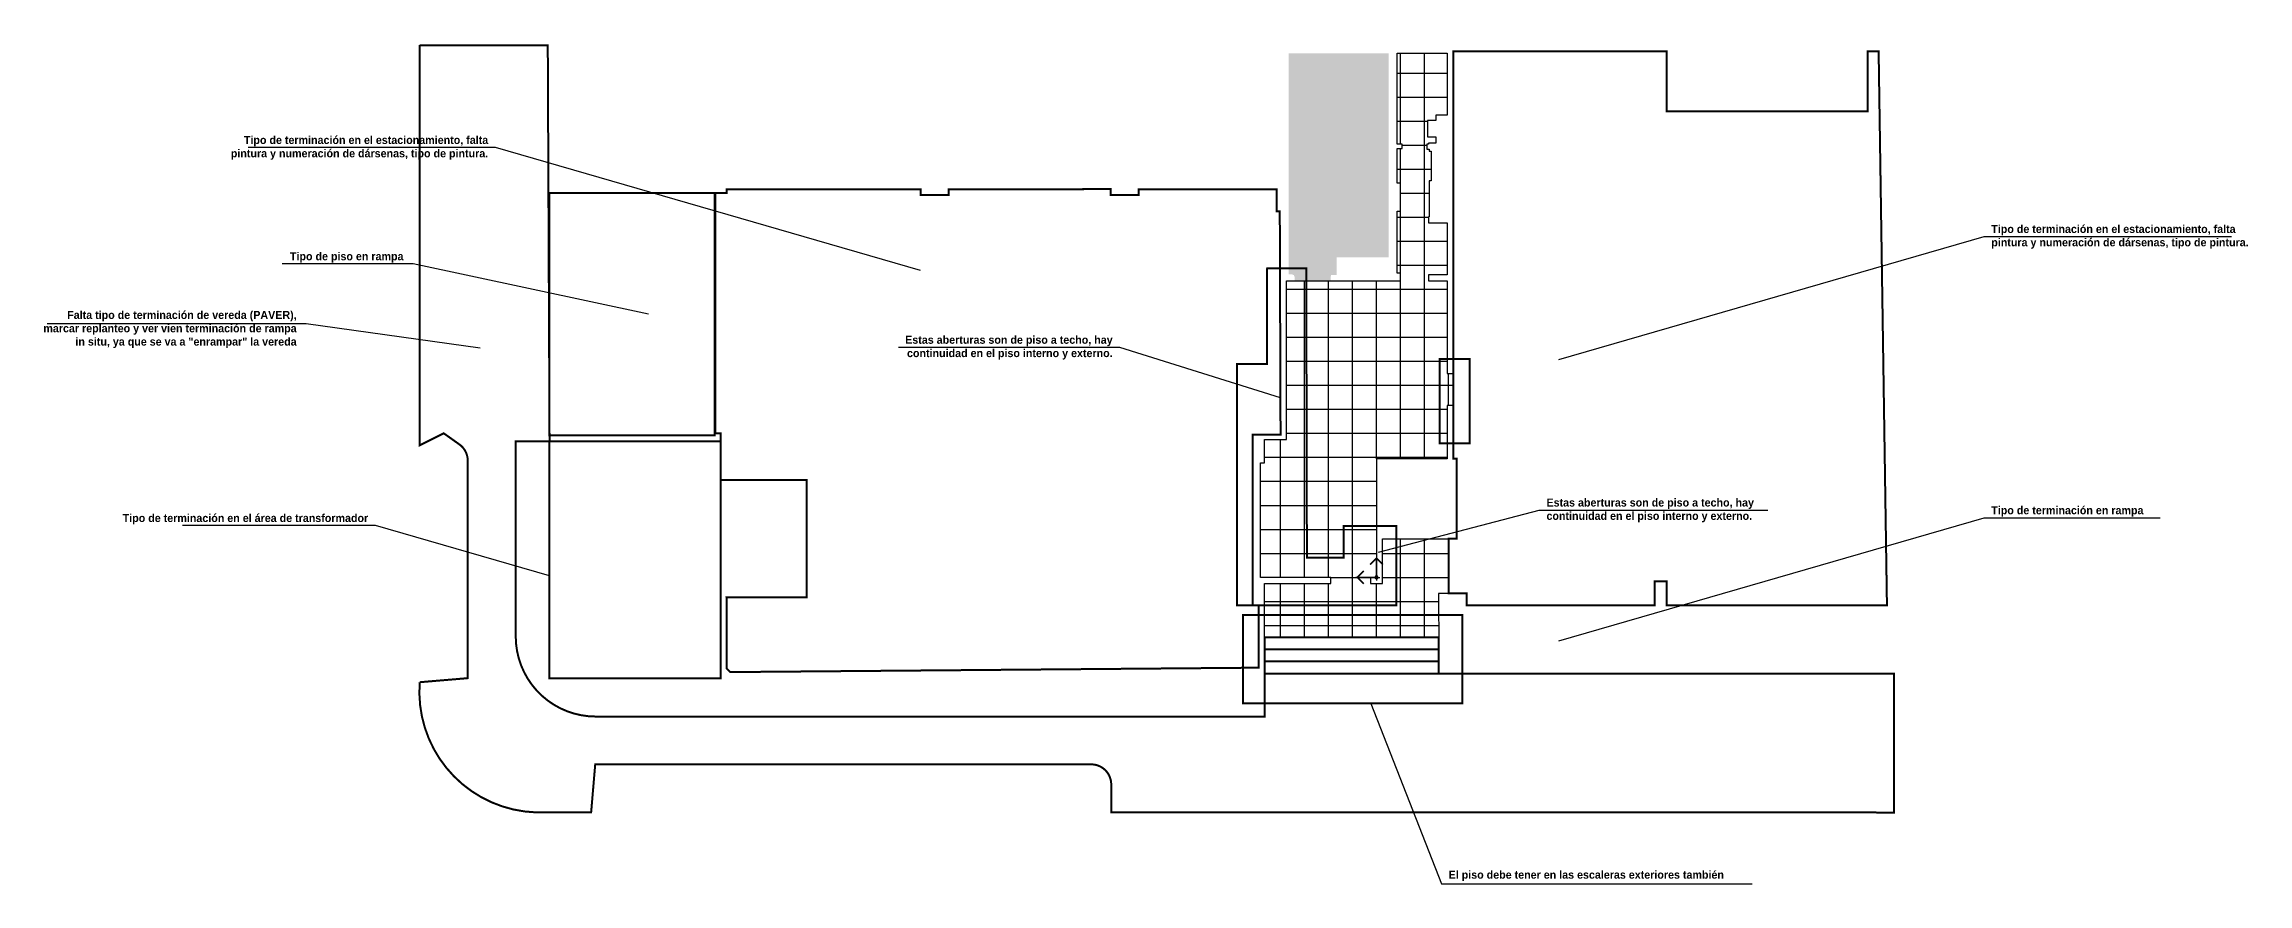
# Model space of a CAD drawing. Header units: metres. Extents: x 320 to 393, y -284 to -70.
# Drawn here: x 324.5 to 379.6, y -91.3 to -70.3 of the extents above; entities that cross this region are included whole.
import ezdxf

# ---------------------------------------------------------------- set-up
doc = ezdxf.new("R2010")
doc.units = ezdxf.units.M
for name, color, linetype in [('contorno', 2, 'Continuous'), ('hatch piso hormigon', 253, 'Continuous'), ('Hatch pisos', 252, 'Continuous')]:
    doc.layers.add(name, color=color, linetype=linetype)
doc.layers.add('CORRECCIONES', color=1, linetype='Continuous', plot=False)
doc.styles.get("Standard").update_dxf_attribs({"font": 'arial.ttf'})

# ---------------------------------------------------------------- blocks, each defined once
blk = doc.blocks.new('dsdadaaa')
at = {"layer": 'contorno', "color": 1}
for p, q in [((338.352, -127.395), (338.352, -127.235)), ((338.433, -127.315), (338.273, -127.315))]:
    blk.add_line(p, q, dxfattribs=at)
at = {"layer": 'contorno', "color": 3, "const_width": 0.04}
blk.add_lwpolyline([(338.512, -127.635), (338.352, -127.795), (338.192, -127.635), (338.352, -127.795), (338.352, -127.315), (338.832, -127.315), (338.672, -127.475), (338.832, -127.315), (338.672, -127.155)], dxfattribs=at)
at = {"layer": 'contorno', "color": 1}
blk.add_circle((338.353, -127.315), 0.04, dxfattribs=at)

msp = doc.modelspace()

# ---------------------------------------------------------------- hatches: boundary and pattern name
at = {"layer": 'hatch piso hormigon', "true_color": 0x139b48, "transparency": 33554559}
h = msp.add_hatch(dxfattribs=at)
h.set_pattern_fill('ANSI36', color=114, scale=0.01)
h.paths.add_polyline_path([(358.096, -70.526), (355.596, -70.526), (355.596, -76.05), (355.696, -76.05), (355.696, -76.065), (355.731, -76.065), (355.731, -76.102), (355.746, -76.102), (355.746, -76.215), (356.646, -76.215), (356.646, -76.102), (356.661, -76.102), (356.661, -76.065), (356.796, -76.065), (356.796, -75.626), (358.096, -75.626)])
at = {"layer": 'Hatch pisos'}
h = msp.add_hatch(dxfattribs=at)
h.set_pattern_fill('_USER', color=256, scale=0.6, double=1, pattern_type=0)
h.set_pattern_definition([(0, (357.7958, -83.6244), (0, 0.6), []), (90, (357.7958, -83.6244), (-0.6, 4e-17), [])])
h.paths.add_polyline_path([(359.564, -76.215), (359.095, -76.215), (359.095, -76.065), (359.564, -76.065), (359.564, -74.765), (359.095, -74.765), (359.095, -74.615), (359.115, -74.615), (359.115, -73.718), (359.164, -73.718), (359.164, -72.972), (359.115, -72.972), (359.115, -72.922), (359.056, -72.922), (359.056, -72.795), (359.095, -72.795), (359.095, -72.772), (359.278, -72.772), (359.278, -72.618), (359.078, -72.618), (359.075, -72.617), (359.073, -72.614), (359.073, -72.612), (359.073, -72.214), (359.074, -72.211), (359.077, -72.209), (359.08, -72.208), (359.278, -72.208), (359.278, -72.075), (359.564, -72.075), (359.564, -70.525), (358.316, -70.526), (358.316, -72.795), (358.434, -72.795), (358.434, -72.911), (358.316, -72.911), (358.316, -73.775), (358.395, -73.775), (358.395, -74.475), (358.315, -74.475), (358.315, -76.022), (358.396, -76.022), (358.395, -76.215), (355.596, -76.215), (355.546, -76.215), (355.546, -80.181), (354.995, -80.181), (354.995, -80.762), (354.895, -80.762), (354.895, -83.624), (356.652, -83.624), (356.652, -83.774), (354.995, -83.774), (354.995, -85.125), (355.001, -85.125), (359.351, -85.125), (359.346, -84.325), (359.346, -84.025), (359.596, -84.025), (359.596, -82.662), (357.946, -82.662), (357.946, -83.774), (357.646, -83.774), (357.646, -83.624), (357.796, -83.624), (357.796, -80.662), (359.564, -80.665), (359.564, -79.329), (359.714, -79.329), (359.714, -78.532), (359.564, -78.532)])

# ---------------------------------------------------------------- linework, layer by layer
at = {"layer": 'contorno'}
msp.add_line((356.652, -83.624), (357.796, -83.624), dxfattribs=at)
msp.add_lwpolyline([(355.596, -76.215), (358.395, -76.215), (358.396, -76.022), (358.315, -76.022), (358.315, -74.475), (358.395, -74.475), (358.395, -73.775), (358.316, -73.775), (358.316, -72.911), (358.434, -72.911), (358.434, -72.795), (358.316, -72.795), (358.316, -70.526), (359.564, -70.525), (359.564, -72.075), (359.278, -72.075), (359.278, -72.208), (359.08, -72.208), (359.078, -72.209), (359.076, -72.209), (359.075, -72.21), (359.074, -72.211), (359.073, -72.213), (359.073, -72.214), (359.073, -72.611), (359.073, -72.612), (359.073, -72.613), (359.073, -72.613), (359.073, -72.614), (359.074, -72.615), (359.074, -72.616), (359.075, -72.617), (359.076, -72.617), (359.077, -72.618), (359.078, -72.618), (359.079, -72.618), (359.081, -72.618), (359.278, -72.618), (359.278, -72.772), (359.095, -72.772), (359.095, -72.795), (359.056, -72.795), (359.056, -72.922), (359.115, -72.922), (359.115, -72.972), (359.164, -72.972), (359.164, -73.718), (359.115, -73.718), (359.115, -74.615), (359.095, -74.615), (359.095, -74.765), (359.564, -74.765), (359.564, -76.065), (359.095, -76.065), (359.095, -76.215), (359.564, -76.215), (359.564, -78.532), (359.714, -78.532), (359.714, -79.329), (359.564, -79.329), (359.564, -80.665), (357.796, -80.662), (357.796, -83.624), (357.646, -83.624), (357.646, -83.774), (357.946, -83.774), (357.946, -82.662), (359.596, -82.662), (359.596, -84.025), (359.346, -84.025), (359.346, -84.325), (359.351, -85.125), (355.001, -85.125), (354.995, -85.125), (354.995, -83.774), (356.652, -83.774), (356.652, -83.624), (354.895, -83.624), (354.895, -80.762), (354.995, -80.762), (354.995, -80.181), (355.546, -80.181), (355.546, -76.215), (355.596, -76.215)], dxfattribs=at)
at = {"layer": 'CORRECCIONES', "color": 1, "const_width": 0.05}
msp.add_lwpolyline([(333.877, -70.325), (337.078, -70.325), (337.122, -80.226), (336.277, -80.226), (336.277, -85.102, 0.414214), (338.277, -87.102), (355.002, -87.109), (355.003, -86.028), (370.733, -86.028), (370.733, -89.496), (370.733, -89.506), (370.027, -89.496), (351.164, -89.496), (351.164, -88.797, 0.414214), (350.664, -88.297), (338.264, -88.297), (338.162, -89.497), (336.785, -89.497, -0.427589), (333.877, -86.244), (335.077, -86.143), (335.077, -80.708, 0.2433), (334.866, -80.3), (334.477, -80.024), (333.877, -80.324), (333.877, -70.323)], format="xyb", dxfattribs=at)
for points in [[(359.716, -70.475), (365.047, -70.475), (365.05, -71.976), (370.072, -71.978), (370.072, -70.475), (370.349, -70.475), (370.557, -84.324), (365.046, -84.324), (365.046, -83.724), (364.747, -83.724), (364.747, -84.324), (360.048, -84.323), (360.048, -84.024), (359.598, -84.022), (359.597, -82.66), (359.798, -82.66), (359.797, -80.661), (359.716, -80.661), (359.716, -70.475)], [(341.271, -74.023), (341.547, -74.023), (341.547, -73.925), (346.397, -73.925), (346.397, -74.073), (347.097, -74.073), (347.097, -73.925), (351.147, -73.923), (351.147, -74.073), (351.847, -74.073), (351.847, -73.925), (355.297, -73.925), (355.297, -74.475), (355.378, -74.475), (355.397, -80.06), (354.697, -80.061), (354.697, -84.324), (354.853, -84.324), (354.853, -85.881), (341.638, -85.991), (341.547, -85.9), (341.547, -84.224), (341.546, -84.124), (343.546, -84.124), (343.546, -81.195), (341.397, -81.195), (341.397, -80.025), (341.271, -80.024), (341.271, -74.023)], [(355.04, -75.905), (356.04, -75.905), (356.056, -83.129), (356.978, -83.129), (356.978, -82.341), (358.294, -82.341), (358.293, -84.323), (354.312, -84.324), (354.312, -78.294), (355.056, -78.294), (355.056, -75.905)]]:
    msp.add_lwpolyline(points, dxfattribs=at)
at = {"layer": 'CORRECCIONES'}
for points in [[(346.396, -75.954), (335.768, -72.884), (329.586, -72.884)], [(362.357, -78.179), (372.985, -75.109), (379.167, -75.109)], [(339.595, -77.048), (333.711, -75.791), (330.439, -75.791)], [(335.391, -77.894), (331.04, -77.289), (324.562, -77.289)], [(355.397, -79.134), (351.38, -77.877), (345.842, -77.877)], [(357.848, -82.996), (361.865, -81.944), (367.581, -81.944)], [(337.12, -83.588), (332.769, -82.332), (327.949, -82.332)], [(362.357, -85.207), (372.985, -82.137), (377.386, -82.137)], [(357.651, -86.775), (359.42, -91.284), (367.185, -91.284)]]:
    msp.add_lwpolyline(points, dxfattribs=at)
at = {"layer": 'CORRECCIONES', "color": 1, "const_width": 0.05}
for points in [[(337.12, -80.076), (341.247, -80.076), (341.247, -74.023), (340.747, -74.023), (337.12, -74.023)], [(359.375, -78.169), (360.122, -78.169), (360.122, -80.272), (359.375, -80.272)], [(337.119, -80.226), (341.397, -80.226), (341.399, -86.148), (337.12, -86.148)], [(354.457, -86.775), (359.94, -86.775), (359.94, -84.567), (354.457, -84.567)], [(354.998, -85.424), (359.353, -85.424), (359.353, -85.124), (354.998, -85.124)], [(354.998, -85.424), (359.353, -85.424), (359.353, -85.726), (354.998, -85.726)], [(359.353, -85.726), (354.998, -85.726), (354.998, -86.028), (359.353, -86.028)]]:
    msp.add_lwpolyline(points, close=True, dxfattribs=at)

# ---------------------------------------------------------------- block references
at = {"layer": 'contorno', "xscale": -1, "rotation": 270}
msp.add_blockref('dsdadaaa', (485.111, -421.977), dxfattribs=at)

# ---------------------------------------------------------------- texts
at = {"layer": 'CORRECCIONES', "char_height": 0.2}
for s, width, insert, attachment_point in [('{\\fCentury Gothic|b1|i0|c0|p34;Tipo de terminación en el estacionamiento, falta pintura y numeración de dársenas, tipo de pintura.}', 6.47444, (335.589, -72.594), 3), ('{\\fCentury Gothic|b1|i0|c0|p34;Tipo de terminación en el estacionamiento, falta pintura y numeración de dársenas, tipo de pintura.}', 6.47444, (373.165, -74.818), 1), ('{\\fCentury Gothic|b1|i0|c0|p34;Tipo de piso en rampa}', 6.47444, (333.471, -75.5), 3), ('{\\fCentury Gothic|b1|i0|c0|p34;Falta tipo de terminación de vereda (PAVER), marcar replanteo y ver vien terminación de rampa in situ, ya que se va a "enrampar" la vereda }', 6.47444, (330.8, -76.966), 3), ('{\\fCentury Gothic|b1|i0|c0|p34;Estas aberturas son de piso a techo, hay continuidad en el piso interno y externo.}', 6.47444, (351.2, -77.587), 3), ('{\\fCentury Gothic|b1|i0|c0|p34;Tipo de terminación en el área de transformador}', 6.47444, (332.589, -82.041), 3), ('{\\fCentury Gothic|b1|i0|c0|p34;Estas aberturas son de piso a techo, hay continuidad en el piso interno y externo.}', 6.31196, (362.045, -81.654), 1), ('{\\fCentury Gothic|b1|i0|c0|p34;Tipo de terminación en rampa}', 6.47444, (373.165, -81.847), 1), ('{\\fCentury Gothic|b1|i0|c0|p34;El piso debe tener en las escaleras exteriores también}', 21.18198, (359.599, -90.954), 1)]:
    msp.add_mtext_dynamic_manual_height_columns(s, width=width, gutter_width=0.75, heights=[0], dxfattribs=dict(at, insert=insert, attachment_point=attachment_point))

doc.saveas('drawing.dxf')
